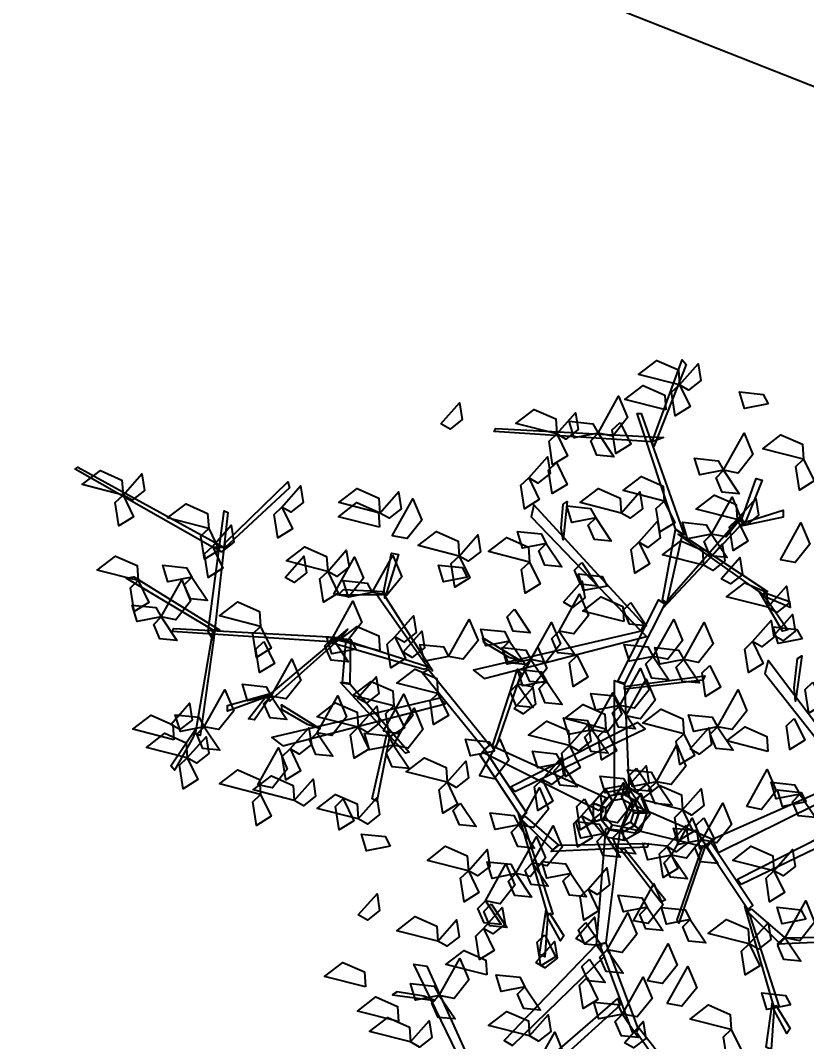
# Model space of a CAD drawing. Header units: inches. Extents: x -1366 to 1207, y -585 to 2554.
# Drawn here: x 407.03 to 408.916, y 2039.602 to 2042.052 of the extents above; entities that cross this region are included whole.
import ezdxf

# ---------------------------------------------------------------- set-up
doc = ezdxf.new("R2010")
doc.units = ezdxf.units.IN
doc.header["$MEASUREMENT"] = 0
doc.header["$PDSIZE"] = 0.05
doc.linetypes.add('HOTWR', pattern=[1.625, 1, -0.125, 0.125, -0.125, 0.125, -0.125])
doc.layers.get('0').update_dxf_attribs({"linetype": 'CONTINUOUS'})
doc.layers.get('DEFPOINTS').update_dxf_attribs({"linetype": 'CONTINUOUS'})
for name, color, linetype in [('A-PLNT', 84, 'CONTINUOUS'), ('DIM', 7, 'CONTINUOUS'), ('Layout', 6, 'HOTWR')]:
    doc.layers.add(name, color=color, linetype=linetype)
doc.styles.add('style10', font='THSarabun.ttf')
doc.dimstyles.new('C-CC100', dxfattribs={"dimtxt": 0.225, "dimasz": 0.15, "dimexe": 0.25, "dimexo": 0, "dimgap": 0.09, "dimtad": 1, "dimtih": 1, "dimtoh": 1, "dimzin": 0, "dimdsep": 46, "dimtxsty": 'style10', "dimblk1": 'B-2', "dimblk2": 'B-2', "dimsah": 1, "dimcen": 0.09, "dimdle": 0.18, "dimclrd": 1, "dimclre": 7, "dimclrt": 2, "dimadec": 0, "dimazin": 0, "dimtfac": 1, "dimtix": 1, "dimtmove": 2, "dimatfit": 3, "dimldrblk": 'B-2', "dimfxl": 1, "dimtolj": 1, "dimtzin": 0, "dimarcsym": 0})

# ---------------------------------------------------------------- blocks, each defined once
blk = doc.blocks.new('TREE_P36')
at = {"color": 72, "linetype": 'Continuous'}
for points in [[(0.1052, 0.545, -0.8291), (0.0527, 0.5583, -0.8397), (0.0762, 0.5763, -0.8443), (0.1039, 0.5641, -0.8367)], [(0.1052, 0.545, -0.8291), (0.1291, 0.572, -0.8551), (0.1326, 0.5506, -0.8533), (0.1169, 0.5383, -0.8374)], [(0.088, 0.5128, -0.6596), (0.0355, 0.5261, -0.6702), (0.0589, 0.5441, -0.6748), (0.0866, 0.5319, -0.6672)], [(0.1052, 0.545, -0.8816), (0.1188, 0.5171, -0.8923), (0.0999, 0.5054, -0.8542), (0.0953, 0.5355, -0.8601)], [(0.219, 0.5207, -0.6491), (0.1886, 0.5148, -0.6598), (0.1821, 0.5361, -0.6218), (0.2124, 0.5328, -0.6276)], [(0.0012, 0.483, -0.9026), (0.0275, 0.5303, -0.9132), (0.0389, 0.5031, -0.9178), (0.0201, 0.4794, -0.9102)], [(-0.2, 0.4949, -0.4873), (-0.1761, 0.522, -0.5133), (-0.1726, 0.5005, -0.5114), (-0.1883, 0.4883, -0.4956)], [(-0.0517, 0.4822, -0.8291), (-0.1041, 0.4956, -0.8397), (-0.0807, 0.5136, -0.8443), (-0.053, 0.5014, -0.8367)], [(-0.0517, 0.4822, -0.8291), (-0.0278, 0.5093, -0.8551), (-0.0243, 0.4878, -0.8533), (-0.04, 0.4755, -0.8374)], [(0.0012, 0.483, -1.0391), (-0.0293, 0.477, -1.0498), (-0.0357, 0.4983, -1.0117), (-0.0055, 0.495, -1.0176)], [(0.0294, 0.4968, -0.7646), (0.0429, 0.4689, -0.7753), (0.024, 0.4572, -0.7373), (0.0194, 0.4873, -0.7431)], [(-0.0517, 0.4822, -0.8291), (-0.0381, 0.4543, -0.8398), (-0.057, 0.4426, -0.8017), (-0.0616, 0.4727, -0.8076)], [(0.0012, 0.483, -0.9551), (0.0212, 0.453, -0.9811), (-0.0004, 0.4551, -0.9793), (-0.0083, 0.4734, -0.9634)], [(0.1616, 0.4357, -0.9551), (0.188, 0.483, -0.9657), (0.1994, 0.4557, -0.9703), (0.1805, 0.4321, -0.9627)], [(0.2642, 0.4499, -0.6596), (0.2118, 0.4632, -0.6702), (0.2352, 0.4812, -0.6748), (0.2629, 0.469, -0.6672)], [(-0.0876, 0.4259, -0.5888), (-0.0637, 0.453, -0.6148), (-0.0603, 0.4315, -0.6129), (-0.0759, 0.4193, -0.5971)], [(-0.0521, 0.4455, -0.6623), (-0.0385, 0.4176, -0.673), (-0.0575, 0.4059, -0.6349), (-0.0621, 0.436, -0.6407)], [(0.1616, 0.4357, -0.9551), (0.1312, 0.4297, -0.9658), (0.1247, 0.451, -0.9277), (0.155, 0.4477, -0.9336)], [(0.2642, 0.4499, -0.6071), (0.2778, 0.422, -0.6178), (0.2589, 0.4103, -0.5798), (0.2543, 0.4404, -0.5856)], [(-0.6066, 0.404, -0.7766), (-0.6591, 0.4174, -0.7872), (-0.6357, 0.4354, -0.7918), (-0.608, 0.4232, -0.7842)], [(0.1616, 0.4357, -0.9551), (0.1817, 0.4057, -0.9811), (0.1601, 0.4078, -0.9793), (0.1522, 0.4261, -0.9634)], [(-0.6066, 0.404, -0.8291), (-0.5828, 0.4311, -0.8551), (-0.5793, 0.4096, -0.8533), (-0.5949, 0.3973, -0.8374)], [(-0.0876, 0.4259, -0.7148), (-0.074, 0.3981, -0.7255), (-0.093, 0.3863, -0.6874), (-0.0975, 0.4164, -0.6932)], [(0.0857, 0.3963, -0.6401), (0.0332, 0.4097, -0.6507), (0.0566, 0.4277, -0.6553), (0.0843, 0.4155, -0.6477)], [(-0.4035, 0.3886, -0.8816), (-0.3796, 0.4157, -0.9076), (-0.3761, 0.3942, -0.9058), (-0.3918, 0.3819, -0.8899)], [(-0.278, 0.3809, -0.7766), (-0.3305, 0.3942, -0.7872), (-0.307, 0.4123, -0.7918), (-0.2793, 0.4001, -0.7842)], [(-0.278, 0.3809, -0.7766), (-0.2541, 0.408, -0.8026), (-0.2506, 0.3865, -0.8008), (-0.2663, 0.3742, -0.7849)], [(0.0306, 0.3809, -0.8291), (-0.0219, 0.3942, -0.8397), (0.0016, 0.4123, -0.8443), (0.0293, 0.4001, -0.8367)], [(0.0306, 0.3809, -0.6716), (0.0545, 0.408, -0.6976), (0.058, 0.3865, -0.6958), (0.0423, 0.3742, -0.6799)], [(-0.6066, 0.404, -0.8816), (-0.5931, 0.3761, -0.8923), (-0.612, 0.3644, -0.8542), (-0.6166, 0.3945, -0.8601)], [(-0.4971, 0.3613, -0.8291), (-0.5496, 0.3747, -0.8397), (-0.5261, 0.3927, -0.8443), (-0.4984, 0.3805, -0.8367)], [(-0.2784, 0.3629, -0.4873), (-0.3309, 0.3762, -0.4979), (-0.3074, 0.3943, -0.5025), (-0.2797, 0.3821, -0.4949)], [(-0.2622, 0.3519, -1.1039), (-0.2359, 0.3992, -1.1144), (-0.2245, 0.372, -1.119), (-0.2433, 0.3483, -1.1114)], [(0.0857, 0.3963, -0.7766), (0.0992, 0.3684, -0.7873), (0.0803, 0.3567, -0.7492), (0.0757, 0.3868, -0.7551)], [(0.1793, 0.3727, -0.7766), (0.1268, 0.386, -0.7872), (0.1502, 0.404, -0.7918), (0.1779, 0.3918, -0.7842)], [(0.1462, 0.3539, -0.9551), (0.1726, 0.4012, -0.9657), (0.184, 0.374, -0.9703), (0.1651, 0.3503, -0.9627)], [(0.1793, 0.3727, -0.8291), (0.2032, 0.3997, -0.8551), (0.2066, 0.3782, -0.8533), (0.191, 0.366, -0.8374)], [(-0.4035, 0.3886, -0.8291), (-0.3899, 0.3607, -0.8398), (-0.4088, 0.349, -0.8017), (-0.4134, 0.3791, -0.8076)], [(-0.0019, 0.3748, -0.5466), (-0.0324, 0.3689, -0.5573), (-0.0389, 0.3902, -0.5192), (-0.0086, 0.3869, -0.525)], [(-0.0019, 0.3748, -0.5466), (0.0181, 0.3448, -0.5726), (-0.0035, 0.347, -0.5707), (-0.0114, 0.3652, -0.5549)], [(0.0533, 0.3436, -0.4943), (0.0772, 0.3707, -0.5203), (0.0807, 0.3492, -0.5184), (0.065, 0.337, -0.5026)], [(0.1462, 0.3539, -1.0391), (0.1158, 0.3479, -1.0498), (0.1093, 0.3692, -1.0117), (0.1396, 0.3659, -1.0176)], [(0.1793, 0.3727, -0.6926), (0.1929, 0.3448, -0.7033), (0.1739, 0.333, -0.6652), (0.1693, 0.3631, -0.6711)], [(0.2344, 0.3212, -0.6806), (0.2608, 0.3685, -0.6912), (0.2722, 0.3412, -0.6958), (0.2533, 0.3176, -0.6882)], [(-0.4971, 0.3613, -0.8291), (-0.4835, 0.3334, -0.8398), (-0.5024, 0.3217, -0.8017), (-0.507, 0.3518, -0.8076)], [(-0.4924, 0.3381, -0.7078), (-0.4685, 0.3652, -0.7338), (-0.465, 0.3437, -0.7319), (-0.4807, 0.3314, -0.7161)], [(-0.1766, 0.3258, -0.6191), (-0.2291, 0.3392, -0.6297), (-0.2057, 0.3572, -0.6343), (-0.178, 0.345, -0.6267)], [(-0.1766, 0.3258, -0.6401), (-0.1528, 0.3529, -0.6661), (-0.1493, 0.3314, -0.6643), (-0.1649, 0.3192, -0.6484)], [(-0.0652, 0.3421, -0.9551), (-0.0956, 0.3361, -0.9658), (-0.1021, 0.3574, -0.9277), (-0.0718, 0.3541, -0.9336)], [(0.1462, 0.3539, -0.9551), (0.1663, 0.3239, -0.9811), (0.1446, 0.326, -0.9793), (0.1368, 0.3443, -0.9634)], [(-0.0866, 0.3181, -0.6401), (-0.1391, 0.3315, -0.6507), (-0.1157, 0.3495, -0.6553), (-0.088, 0.3373, -0.6477)], [(-0.0652, 0.3421, -0.9551), (-0.0451, 0.312, -0.9811), (-0.0668, 0.3142, -0.9793), (-0.0746, 0.3325, -0.9634)], [(0.0533, 0.3436, -0.4943), (0.0669, 0.3158, -0.505), (0.048, 0.304, -0.4669), (0.0434, 0.3341, -0.4727)], [(0.1361, 0.314, -0.8291), (0.0836, 0.3274, -0.8397), (0.107, 0.3454, -0.8443), (0.1347, 0.3332, -0.8367)], [(0.1361, 0.314, -0.7766), (0.16, 0.3411, -0.8026), (0.1634, 0.3196, -0.8008), (0.1478, 0.3073, -0.7849)], [(-0.4924, 0.3381, -0.8338), (-0.4788, 0.3102, -0.8445), (-0.4977, 0.2985, -0.8064), (-0.5023, 0.3286, -0.8123)], [(-0.3448, 0.3063, -0.7766), (-0.3973, 0.3196, -0.7872), (-0.3739, 0.3377, -0.7918), (-0.3462, 0.3255, -0.7842)], [(-0.3448, 0.3063, -0.8816), (-0.321, 0.3334, -0.9076), (-0.3175, 0.3119, -0.9058), (-0.3331, 0.2996, -0.8899)], [(-0.5871, 0.2945, -0.8291), (-0.6396, 0.3078, -0.8397), (-0.6162, 0.3258, -0.8443), (-0.5885, 0.3136, -0.8367)], [(-0.5188, 0.2989, -0.9551), (-0.5493, 0.2929, -0.9658), (-0.5558, 0.3142, -0.9277), (-0.5255, 0.3109, -0.9336)], [(-0.3994, 0.2986, -0.8816), (-0.3755, 0.3257, -0.9076), (-0.372, 0.3042, -0.9058), (-0.3877, 0.2919, -0.8899)], [(-0.3368, 0.2773, -1.1039), (-0.3105, 0.3246, -1.1144), (-0.299, 0.2974, -1.119), (-0.3179, 0.2737, -1.1114)], [(-0.2879, 0.2793, -1.0076), (-0.2616, 0.3266, -1.0182), (-0.2501, 0.2994, -1.0228), (-0.269, 0.2757, -1.0152)], [(-0.1662, 0.299, -1.2292), (-0.1966, 0.293, -1.2399), (-0.2031, 0.3143, -1.2018), (-0.1728, 0.3111, -1.2077)], [(-0.1766, 0.3258, -1.0496), (-0.1631, 0.298, -1.0603), (-0.182, 0.2862, -1.0222), (-0.1866, 0.3163, -1.0281)], [(-0.0866, 0.3181, -0.6401), (-0.0731, 0.2902, -0.6508), (-0.092, 0.2785, -0.6127), (-0.0966, 0.3086, -0.6186)], [(-0.0196, 0.3176, -0.8381), (0.0004, 0.2875, -0.8642), (-0.0212, 0.2897, -0.8623), (-0.0291, 0.308, -0.8465)], [(0.1588, 0.2968, -0.7148), (0.1827, 0.3239, -0.7408), (0.1861, 0.3024, -0.7389), (0.1705, 0.2902, -0.7231)], [(-0.3448, 0.3063, -1.0496), (-0.3313, 0.2784, -1.0603), (-0.3502, 0.2667, -1.0222), (-0.3548, 0.2968, -1.0281)], [(0.013, 0.2875, -0.7661), (-0.0174, 0.2816, -0.7768), (-0.0239, 0.3029, -0.7387), (0.0063, 0.2996, -0.7446)], [(-0.5871, 0.2945, -0.8291), (-0.5735, 0.2666, -0.8398), (-0.5925, 0.2549, -0.8017), (-0.597, 0.285, -0.8076)], [(-0.5579, 0.2479, -0.9551), (-0.5316, 0.2953, -0.9657), (-0.5202, 0.268, -0.9703), (-0.539, 0.2443, -0.9627)], [(-0.5188, 0.2989, -0.9551), (-0.4988, 0.2688, -0.9811), (-0.5204, 0.271, -0.9793), (-0.5283, 0.2892, -0.9634)], [(-0.2879, 0.2793, -1.0076), (-0.3183, 0.2733, -1.0183), (-0.3248, 0.2946, -0.9802), (-0.2945, 0.2913, -0.9861)], [(-0.0431, 0.2669, -1.2502), (-0.0192, 0.2939, -1.2762), (-0.0157, 0.2725, -1.2743), (-0.0314, 0.2602, -1.2585)], [(0.2182, 0.2604, -0.4873), (0.1657, 0.2737, -0.4979), (0.1891, 0.2918, -0.5025), (0.2168, 0.2796, -0.4949)], [(-0.0488, 0.2298, -0.5466), (-0.0224, 0.2771, -0.5571), (-0.011, 0.2498, -0.5617), (-0.0299, 0.2262, -0.5541)], [(0.2182, 0.2604, -0.4873), (0.2421, 0.2875, -0.5133), (0.2455, 0.266, -0.5114), (0.2299, 0.2537, -0.4956)], [(-0.5579, 0.2479, -0.9551), (-0.5884, 0.2419, -0.9658), (-0.5948, 0.2632, -0.9277), (-0.5646, 0.26, -0.9336)], [(-0.4307, 0.2358, -0.8291), (-0.4832, 0.2492, -0.8397), (-0.4598, 0.2672, -0.8443), (-0.4321, 0.255, -0.8367)], [(-0.3388, 0.2207, -0.9551), (-0.3125, 0.268, -0.9657), (-0.3011, 0.2407, -0.9703), (-0.3199, 0.2171, -0.9627)], [(0.0341, 0.2421, -0.6596), (-0.0184, 0.2555, -0.6702), (0.0051, 0.2735, -0.6748), (0.0328, 0.2613, -0.6672)], [(0.0431, 0.2666, -0.8381), (0.0632, 0.2366, -0.8642), (0.0415, 0.2388, -0.8623), (0.0337, 0.257, -0.8465)], [(-0.2588, 0.2225, -0.4873), (-0.2349, 0.2495, -0.5133), (-0.2315, 0.2281, -0.5114), (-0.2471, 0.2158, -0.4956)], [(-0.1058, 0.2578, -1.1039), (-0.0858, 0.2277, -1.1299), (-0.1074, 0.2299, -1.128), (-0.1153, 0.2482, -1.1122)], [(0.2261, 0.224, -0.8816), (0.25, 0.2511, -0.9076), (0.2534, 0.2296, -0.9058), (0.2378, 0.2173, -0.8899)], [(-0.5579, 0.2479, -0.9551), (-0.5379, 0.2179, -0.9811), (-0.5595, 0.2201, -0.9793), (-0.5674, 0.2383, -0.9634)], [(-0.4307, 0.2358, -0.7766), (-0.4172, 0.2079, -0.7873), (-0.4361, 0.1962, -0.7492), (-0.4407, 0.2263, -0.7551)], [(-0.278, 0.2045, -0.8291), (-0.3305, 0.2178, -0.8397), (-0.307, 0.2358, -0.8443), (-0.2793, 0.2236, -0.8367)], [(-0.1902, 0.1975, -0.9026), (-0.1638, 0.2448, -0.9132), (-0.1524, 0.2176, -0.9178), (-0.1713, 0.1939, -0.9102)], [(-0.0847, 0.1934, -0.9026), (-0.0584, 0.2407, -0.9132), (-0.047, 0.2135, -0.9178), (-0.0658, 0.1898, -0.9102)], [(0.0716, 0.1975, -0.9551), (0.098, 0.2448, -0.9657), (0.1094, 0.2176, -0.9703), (0.0905, 0.1939, -0.9627)], [(0.1107, 0.1934, -0.9026), (0.1371, 0.2407, -0.9132), (0.1485, 0.2135, -0.9178), (0.1296, 0.1898, -0.9102)], [(0.1988, 0.2163, -0.7766), (0.2227, 0.2434, -0.8026), (0.2262, 0.2219, -0.8008), (0.2105, 0.2096, -0.7849)], [(-0.2588, 0.2225, -0.4873), (-0.2452, 0.1946, -0.498), (-0.2642, 0.1829, -0.4599), (-0.2688, 0.213, -0.4658)], [(-0.2482, 0.2028, -0.7078), (-0.2243, 0.2299, -0.7338), (-0.2208, 0.2084, -0.7319), (-0.2365, 0.1962, -0.7161)], [(-0.112, 0.2171, -0.8186), (-0.1424, 0.2111, -0.8293), (-0.1489, 0.2324, -0.7912), (-0.1186, 0.2291, -0.7971)], [(-0.0488, 0.2298, -0.5466), (-0.0287, 0.1998, -0.5726), (-0.0503, 0.2019, -0.5707), (-0.0582, 0.2202, -0.5549)], [(0.2622, 0.2198, -0.8381), (0.2318, 0.2139, -0.8488), (0.2253, 0.2352, -0.8108), (0.2556, 0.2319, -0.8166)], [(-0.4266, 0.2163, -0.8291), (-0.413, 0.1884, -0.8398), (-0.432, 0.1767, -0.8017), (-0.4366, 0.2068, -0.8076)], [(-0.3388, 0.2207, -0.9551), (-0.3188, 0.1906, -0.9811), (-0.3404, 0.1928, -0.9793), (-0.3483, 0.2111, -0.9634)], [(-0.309, 0.2068, -1.1039), (-0.3395, 0.2009, -1.1146), (-0.3459, 0.2222, -1.0765), (-0.3157, 0.2189, -1.0823)], [(-0.1902, 0.1975, -1.0076), (-0.2206, 0.1915, -1.0183), (-0.2271, 0.2128, -0.9802), (-0.1968, 0.2096, -0.9861)], [(-0.112, 0.2171, -0.9026), (-0.0919, 0.187, -0.9286), (-0.1136, 0.1892, -0.9268), (-0.1214, 0.2075, -0.9109)], [(-0.102, 0.162, -0.6531), (-0.0757, 0.2094, -0.6636), (-0.0642, 0.1821, -0.6682), (-0.0831, 0.1584, -0.6606)], [(0.0716, 0.1975, -0.7976), (0.0412, 0.1915, -0.8083), (0.0347, 0.2128, -0.7702), (0.065, 0.2096, -0.7761)], [(0.1988, 0.2163, -0.7766), (0.2124, 0.1884, -0.7873), (0.1935, 0.1767, -0.7492), (0.1889, 0.2068, -0.7551)], [(-0.0847, 0.1934, -0.9026), (-0.1152, 0.1874, -0.9133), (-0.1216, 0.2087, -0.8752), (-0.0914, 0.2054, -0.8811)], [(-0.0254, 0.1987, -0.4873), (-0.0119, 0.1708, -0.498), (-0.0308, 0.1591, -0.4599), (-0.0354, 0.1892, -0.4658)], [(0.0716, 0.1975, -0.9551), (0.0917, 0.1675, -0.9811), (0.07, 0.1696, -0.9793), (0.0622, 0.1879, -0.9634)], [(0.1107, 0.1934, -0.9551), (0.0803, 0.1874, -0.9658), (0.0738, 0.2087, -0.9277), (0.1041, 0.2054, -0.9336)], [(-0.417, 0.1466, -0.9551), (-0.3907, 0.1939, -0.9657), (-0.3792, 0.1667, -0.9703), (-0.3981, 0.143, -0.9627)], [(-0.0847, 0.1934, -0.9551), (-0.0647, 0.1634, -0.9811), (-0.0863, 0.1655, -0.9793), (-0.0942, 0.1838, -0.9634)], [(0.1107, 0.1934, -0.9551), (0.1308, 0.1634, -0.9811), (0.1091, 0.1655, -0.9793), (0.1013, 0.1838, -0.9634)], [(0.1441, 0.1858, -0.4873), (0.1577, 0.1579, -0.498), (0.1387, 0.1462, -0.4599), (0.1342, 0.1763, -0.4658)], [(-0.3068, 0.1442, -0.4873), (-0.2829, 0.1713, -0.5133), (-0.2794, 0.1498, -0.5114), (-0.2951, 0.1375, -0.4956)], [(-0.2039, 0.1499, -0.8291), (-0.2564, 0.1633, -0.8397), (-0.233, 0.1813, -0.8443), (-0.2053, 0.1691, -0.8367)], [(-0.0648, 0.1658, -1.3237), (-0.0953, 0.1598, -1.3344), (-0.1018, 0.1811, -1.2963), (-0.0715, 0.1778, -1.3022)], [(0.0289, 0.1348, -0.7661), (0.0553, 0.1821, -0.7767), (0.0667, 0.1548, -0.7813), (0.0478, 0.1312, -0.7737)], [(-0.417, 0.1466, -1.0076), (-0.4474, 0.1406, -1.0183), (-0.4539, 0.1619, -0.9802), (-0.4237, 0.1586, -0.9861)], [(-0.2603, 0.134, -0.6846), (-0.3127, 0.1473, -0.6951), (-0.2893, 0.1654, -0.6997), (-0.2616, 0.1532, -0.6921)], [(-0.102, 0.162, -0.6216), (-0.0819, 0.132, -0.6476), (-0.1036, 0.1342, -0.6457), (-0.1114, 0.1524, -0.6299)], [(-0.1062, 0.1308, -0.4873), (-0.0823, 0.1578, -0.5133), (-0.0789, 0.1364, -0.5114), (-0.0945, 0.1241, -0.4956)], [(-0.0648, 0.1658, -1.3237), (-0.0448, 0.1358, -1.3497), (-0.0664, 0.1379, -1.3478), (-0.0743, 0.1562, -1.332)], [(0.0365, 0.1212, -0.7671), (0.0628, 0.1685, -0.7776), (0.0742, 0.1413, -0.7822), (0.0553, 0.1176, -0.7746)], [(0.2761, 0.1644, -0.6596), (0.2896, 0.1365, -0.6703), (0.2707, 0.1248, -0.6323), (0.2661, 0.1549, -0.6381)], [(-0.5029, 0.1075, -0.9026), (-0.4766, 0.1548, -0.9132), (-0.4651, 0.1276, -0.9178), (-0.484, 0.1039, -0.9102)], [(-0.417, 0.1466, -0.9551), (-0.3969, 0.1166, -0.9811), (-0.4186, 0.1187, -0.9793), (-0.4265, 0.137, -0.9634)], [(-0.3584, 0.0998, -0.7661), (-0.332, 0.1471, -0.7767), (-0.3206, 0.1199, -0.7813), (-0.3395, 0.0962, -0.7737)], [(-0.2735, 0.1018, -0.4768), (-0.2472, 0.1491, -0.4874), (-0.2357, 0.1218, -0.492), (-0.2546, 0.0982, -0.4844)], [(-0.2039, 0.1499, -0.8291), (-0.1903, 0.122, -0.8398), (-0.2093, 0.1103, -0.8017), (-0.2138, 0.1404, -0.8076)], [(0.0289, 0.1348, -1.1231), (-0.0015, 0.1288, -1.1338), (-0.008, 0.1501, -1.0957), (0.0223, 0.1468, -1.1016)], [(-0.0062, 0.1036, -1.3762), (0.0201, 0.1509, -1.3868), (0.0316, 0.1236, -1.3914), (0.0127, 0.1, -1.3838)], [(0.1539, 0.1075, -0.9026), (0.1803, 0.1548, -0.9132), (0.1917, 0.1276, -0.9178), (0.1728, 0.1039, -0.9102)], [(-0.5457, 0.1103, -0.6846), (-0.5218, 0.1374, -0.7106), (-0.5184, 0.1159, -0.7087), (-0.534, 0.1037, -0.6929)], [(-0.3058, 0.1067, -0.8291), (-0.3582, 0.1201, -0.8397), (-0.3348, 0.1381, -0.8443), (-0.3071, 0.1259, -0.8367)], [(-0.3058, 0.1067, -0.8291), (-0.2819, 0.1338, -0.8551), (-0.2784, 0.1123, -0.8533), (-0.294, 0.1, -0.8374)], [(-0.2603, 0.134, -0.6846), (-0.2467, 0.1061, -0.6953), (-0.2656, 0.0944, -0.6572), (-0.2702, 0.1245, -0.663)], [(-0.2606, 0.0838, -0.9026), (-0.2343, 0.1312, -0.9132), (-0.2229, 0.1039, -0.9178), (-0.2418, 0.0802, -0.9102)], [(0.011, 0.1045, -0.4873), (-0.0415, 0.1179, -0.4979), (-0.018, 0.1359, -0.5025), (0.0097, 0.1237, -0.4949)], [(0.0289, 0.1348, -1.1231), (0.049, 0.1047, -1.1491), (0.0274, 0.1069, -1.1473), (0.0195, 0.1252, -1.1314)], [(-0.5416, 0.0908, -0.6846), (-0.5941, 0.1041, -0.6951), (-0.5707, 0.1222, -0.6997), (-0.543, 0.11, -0.6921)], [(-0.5029, 0.1075, -0.9026), (-0.5333, 0.1015, -0.9133), (-0.5398, 0.1228, -0.8752), (-0.5095, 0.1195, -0.8811)], [(-0.0062, 0.1036, -1.3762), (-0.0366, 0.0976, -1.3869), (-0.0431, 0.1189, -1.3488), (-0.0129, 0.1156, -1.3547)], [(0.1111, 0.0985, -0.6321), (0.0586, 0.1119, -0.6426), (0.082, 0.1299, -0.6472), (0.1098, 0.1177, -0.6396)], [(0.1539, 0.1075, -1.1756), (0.1235, 0.1015, -1.1863), (0.117, 0.1228, -1.1482), (0.1473, 0.1195, -1.1541)], [(0.252, 0.1181, -0.6321), (0.2656, 0.0902, -0.6428), (0.2467, 0.0784, -0.6047), (0.2421, 0.1085, -0.6105)], [(-0.5029, 0.1075, -0.9551), (-0.4828, 0.0775, -0.9811), (-0.5045, 0.0796, -0.9793), (-0.5123, 0.0979, -0.9634)], [(-0.393, 0.079, -0.6846), (-0.3691, 0.106, -0.7106), (-0.3656, 0.0846, -0.7087), (-0.3813, 0.0723, -0.6929)], [(-0.3058, 0.1067, -0.8291), (-0.2922, 0.0788, -0.8398), (-0.3111, 0.0671, -0.8017), (-0.3157, 0.0972, -0.8076)], [(-0.0354, 0.0832, -1.1977), (-0.0879, 0.0966, -1.2083), (-0.0644, 0.1146, -1.2129), (-0.0367, 0.1024, -1.2053)], [(-0.0354, 0.0832, -1.1977), (-0.0115, 0.1103, -1.2237), (-0.008, 0.0888, -1.2218), (-0.0237, 0.0766, -1.206)], [(0.119, 0.079, -0.7121), (0.1429, 0.106, -0.7382), (0.1464, 0.0846, -0.7363), (0.1307, 0.0723, -0.7205)], [(0.1539, 0.1075, -1.0076), (0.174, 0.0775, -1.0336), (0.1523, 0.0796, -1.0318), (0.1445, 0.0979, -1.0159)], [(0.2184, 0.0759, -0.8291), (0.1659, 0.0892, -0.8397), (0.1893, 0.1072, -0.8443), (0.217, 0.095, -0.8367)], [(-0.5244, 0.0676, -0.8291), (-0.5768, 0.081, -0.8397), (-0.5534, 0.099, -0.8443), (-0.5257, 0.0868, -0.8367)], [(-0.5244, 0.0676, -0.8291), (-0.5005, 0.0947, -0.8551), (-0.497, 0.0732, -0.8533), (-0.5126, 0.061, -0.8374)], [(-0.3584, 0.0998, -0.9551), (-0.3383, 0.0698, -0.9811), (-0.36, 0.0719, -0.9793), (-0.3678, 0.0902, -0.9634)], [(-0.2606, 0.0838, -0.9026), (-0.2911, 0.0779, -0.9133), (-0.2976, 0.0992, -0.8752), (-0.2673, 0.0959, -0.8811)], [(-0.1507, 0.0444, -1.3762), (-0.1244, 0.0917, -1.3868), (-0.113, 0.0645, -1.3914), (-0.1319, 0.0408, -1.3838)], [(-0.0062, 0.1036, -1.3237), (0.0139, 0.0735, -1.3497), (-0.0078, 0.0757, -1.3478), (-0.0157, 0.094, -1.332)], [(0.011, 0.1045, -0.4873), (0.0246, 0.0766, -0.498), (0.0057, 0.0649, -0.4599), (0.0011, 0.095, -0.4658)], [(0.1111, 0.0985, -0.7371), (0.1247, 0.0706, -0.7478), (0.1057, 0.0589, -0.7097), (0.1012, 0.089, -0.7155)], [(-0.4343, 0.0329, -0.6216), (-0.4079, 0.0803, -0.6321), (-0.3965, 0.053, -0.6367), (-0.4154, 0.0293, -0.6291)], [(-0.393, 0.079, -0.7371), (-0.3794, 0.0511, -0.7478), (-0.3983, 0.0394, -0.7097), (-0.4029, 0.0695, -0.7155)], [(-0.2606, 0.0838, -0.7976), (-0.2406, 0.0538, -0.8236), (-0.2622, 0.056, -0.8218), (-0.2701, 0.0742, -0.8059)], [(-0.1315, 0.0761, -1.0076), (-0.162, 0.0701, -1.0183), (-0.1684, 0.0914, -0.9802), (-0.1382, 0.0882, -0.9861)], [(-0.0354, 0.0832, -1.1977), (-0.0218, 0.0553, -1.2084), (-0.0407, 0.0436, -1.1703), (-0.0453, 0.0737, -1.1762)], [(0.0758, 0.037, -0.9551), (0.1021, 0.0844, -0.9657), (0.1135, 0.0571, -0.9703), (0.0946, 0.0334, -0.9627)], [(-0.5244, 0.0676, -0.8291), (-0.5108, 0.0397, -0.8398), (-0.5297, 0.028, -0.8017), (-0.5343, 0.0581, -0.8076)], [(-0.1921, 0.0363, -0.7766), (-0.2446, 0.0496, -0.7872), (-0.2211, 0.0676, -0.7918), (-0.1934, 0.0554, -0.7842)], [(-0.0456, 0.0607, -0.9026), (-0.0761, 0.0547, -0.9133), (-0.0826, 0.076, -0.8752), (-0.0523, 0.0727, -0.8811)], [(-0.0704, 0.04, -1.1977), (-0.0465, 0.0671, -1.2237), (-0.043, 0.0456, -1.2218), (-0.0586, 0.0334, -1.206)], [(-0.1921, 0.0363, -0.8816), (-0.1682, 0.0633, -0.9076), (-0.1647, 0.0419, -0.9058), (-0.1804, 0.0296, -0.8899)], [(-0.0456, 0.0607, -0.9551), (-0.0256, 0.0307, -0.9811), (-0.0472, 0.0328, -0.9793), (-0.0551, 0.0511, -0.9634)], [(0.0388, 0.0305, -0.4873), (0.0627, 0.0575, -0.5133), (0.0662, 0.0361, -0.5114), (0.0505, 0.0238, -0.4956)], [(0.0758, 0.037, -1.1231), (0.0453, 0.0311, -1.1338), (0.0388, 0.0524, -1.0957), (0.0691, 0.0491, -1.1016)], [(0.0505, 0.0546, -1.1039), (0.0706, 0.0246, -1.1299), (0.0489, 0.0267, -1.128), (0.0411, 0.045, -1.1122)], [(0.1914, 0.0052, -0.7856), (0.2177, 0.0525, -0.7962), (0.2292, 0.0252, -0.8008), (0.2103, 0.0016, -0.7932)], [(-0.4307, 0.0208, -0.6716), (-0.4832, 0.0342, -0.6822), (-0.4598, 0.0522, -0.6868), (-0.4321, 0.04, -0.6792)], [(-0.3875, 0.0131, -0.6716), (-0.44, 0.0265, -0.6822), (-0.4166, 0.0445, -0.6868), (-0.3889, 0.0323, -0.6792)], [(-0.3875, 0.0131, -0.7766), (-0.3636, 0.0402, -0.8026), (-0.3602, 0.0187, -0.8008), (-0.3758, 0.0064, -0.7849)], [(-0.0704, 0.04, -1.1977), (-0.0568, 0.0121, -1.2084), (-0.0757, 0.0004, -1.1703), (-0.0803, 0.0305, -1.1762)], [(0.0406, 0.029, -1.3237), (0.0102, 0.023, -1.3344), (0.0037, 0.0443, -1.2963), (0.0339, 0.041, -1.3022)], [(-0.1921, 0.0363, -0.5876), (-0.1785, 0.0084, -0.5983), (-0.1974, -0.0034, -0.5602), (-0.202, 0.0267, -0.5661)], [(-0.1002, -0.018, -0.9026), (-0.0738, 0.0293, -0.9132), (-0.0624, 0.0021, -0.9178), (-0.0813, -0.0216, -0.9102)], [(0.0073, -0.0118, -1.1039), (0.0336, 0.0356, -1.1144), (0.0451, 0.0083, -1.119), (0.0262, -0.0154, -1.1114)], [(0.0406, 0.029, -1.3237), (0.0607, -0.001, -1.3497), (0.039, 0.0011, -1.3478), (0.0311, 0.0194, -1.332)], [(0.1092, 0.0009, -1.1977), (0.0567, 0.0143, -1.2083), (0.0801, 0.0323, -1.2129), (0.1078, 0.0201, -1.2053)], [(0.0758, 0.037, -0.9551), (0.0958, 0.007, -0.9811), (0.0742, 0.0092, -0.9793), (0.0663, 0.0274, -0.9634)], [(0.1092, 0.0009, -1.1977), (0.133, 0.028, -1.2237), (0.1365, 0.0065, -1.2218), (0.1209, -0.0057, -1.206)], [(0.2594, 0.0211, -0.9026), (0.2289, 0.0151, -0.9133), (0.2225, 0.0364, -0.8752), (0.2527, 0.0331, -0.8811)], [(0.2676, 0.0112, -0.5466), (0.2371, 0.0052, -0.5573), (0.2307, 0.0265, -0.5192), (0.2609, 0.0232, -0.525)], [(-0.4307, 0.0208, -0.7766), (-0.4172, -0.0071, -0.7873), (-0.4361, -0.0188, -0.7492), (-0.4407, 0.0113, -0.7551)], [(-0.3058, -0.0106, -0.9971), (-0.3582, 0.0028, -1.0077), (-0.3348, 0.0208, -1.0123), (-0.3071, 0.0086, -1.0047)], [(-0.3248, 0.015, -0.5398), (-0.3113, -0.0129, -0.5505), (-0.3302, -0.0246, -0.5124), (-0.3348, 0.0055, -0.5183)], [(-0.3058, -0.0106, -0.6401), (-0.2819, 0.0165, -0.6661), (-0.2784, -0.005, -0.6643), (-0.294, -0.0172, -0.6484)], [(-0.0162, 0.015, -0.4873), (-0.0027, -0.0129, -0.498), (-0.0216, -0.0246, -0.4599), (-0.0262, 0.0055, -0.4658)], [(-0.0199, -0.0068, -1.2502), (0.0039, 0.0203, -1.2762), (0.0074, -0.0012, -1.2743), (-0.0082, -0.0135, -1.2585)], [(0.0295, -0.0253, -1.3762), (0.0558, 0.0221, -1.3868), (0.0672, -0.0052, -1.3914), (0.0484, -0.0289, -1.3838)], [(0.2594, 0.0211, -0.7976), (0.2794, -0.0089, -0.8236), (0.2578, -0.0068, -0.8218), (0.2499, 0.0115, -0.8059)], [(-0.1747, 0.0098, -0.9551), (-0.1547, -0.0202, -0.9811), (-0.1763, -0.0181, -0.9793), (-0.1842, 0.0002, -0.9634)], [(0.1092, 0.0009, -1.1977), (0.1227, -0.027, -1.2084), (0.1038, -0.0387, -1.1703), (0.0992, -0.0086, -1.1762)], [(0.1344, -0.0375, -1.1231), (0.1607, 0.0098, -1.1337), (0.1721, -0.0175, -1.1383), (0.1533, -0.0411, -1.1307)], [(-0.1002, -0.018, -1.1756), (-0.1306, -0.024, -1.1863), (-0.1371, -0.0027, -1.1482), (-0.1068, -0.006, -1.1541)], [(-0.0199, -0.0068, -1.1977), (-0.0064, -0.0347, -1.2084), (-0.0253, -0.0464, -1.1703), (-0.0299, -0.0163, -1.1762)], [(0.0953, -0.0571, -0.9551), (0.1216, -0.0098, -0.9657), (0.1331, -0.037, -0.9703), (0.1142, -0.0607, -0.9627)], [(0.1366, -0.0091, -0.5886), (0.1501, -0.037, -0.5993), (0.1312, -0.0488, -0.5612), (0.1266, -0.0187, -0.567)], [(-0.1002, -0.018, -1.0076), (-0.0801, -0.048, -1.0336), (-0.1017, -0.0459, -1.0318), (-0.1096, -0.0276, -1.0159)], [(-0.0827, -0.0668, -1.1039), (-0.0564, -0.0195, -1.1144), (-0.0449, -0.0467, -1.119), (-0.0638, -0.0704, -1.1114)], [(0.0094, -0.0293, -0.9551), (-0.021, -0.0353, -0.9658), (-0.0275, -0.014, -0.9277), (0.0027, -0.0173, -0.9336)], [(0.0295, -0.0253, -1.4287), (0.0495, -0.0553, -1.4548), (0.0279, -0.0531, -1.4529), (0.02, -0.0349, -1.4371)], [(0.0896, -0.0459, -1.2502), (0.1135, -0.0188, -1.2762), (0.117, -0.0403, -1.2743), (0.1013, -0.0525, -1.2585)], [(0.1344, -0.0375, -0.9551), (0.104, -0.0435, -0.9658), (0.0975, -0.0222, -0.9277), (0.1277, -0.0255, -0.9336)], [(-0.2647, -0.0453, -0.9551), (-0.2952, -0.0512, -0.9658), (-0.3017, -0.0299, -0.9277), (-0.2714, -0.0332, -0.9336)], [(-0.1039, -0.0806, -1.3237), (-0.0776, -0.0333, -1.3343), (-0.0662, -0.0605, -1.3389), (-0.0851, -0.0842, -1.3313)], [(0.0094, -0.0293, -0.9551), (0.0295, -0.0593, -0.9811), (0.0078, -0.0572, -0.9793), (-0.0001, -0.0389, -0.9634)], [(0.1344, -0.0375, -0.9551), (0.1545, -0.0676, -0.9811), (0.1328, -0.0654, -0.9793), (0.1249, -0.0472, -0.9634)], [(-0.1648, -0.0769, -0.7766), (-0.2173, -0.0636, -0.7872), (-0.1939, -0.0455, -0.7918), (-0.1662, -0.0577, -0.7842)], [(-0.1648, -0.0769, -0.8816), (-0.1409, -0.0498, -0.9076), (-0.1375, -0.0713, -0.9058), (-0.1531, -0.0836, -0.8899)], [(0.0953, -0.0571, -0.9551), (0.0649, -0.0631, -0.9658), (0.0584, -0.0418, -0.9277), (0.0886, -0.0451, -0.9336)], [(0.0896, -0.0459, -1.2502), (0.1032, -0.0738, -1.2609), (0.0843, -0.0855, -1.2228), (0.0797, -0.0554, -1.2287)], [(0.1376, -0.0462, -1.1337), (0.1047, -0.1438, -1.1093), (0.1023, -0.1399, -1.1193), (0.1353, -0.0452, -1.1404)], [(0.2261, -0.0769, -0.8291), (0.1736, -0.0636, -0.8397), (0.197, -0.0455, -0.8443), (0.2247, -0.0577, -0.8367)], [(0.2261, -0.0769, -0.8291), (0.25, -0.0498, -0.8551), (0.2534, -0.0713, -0.8533), (0.2378, -0.0836, -0.8374)], [(-0.1039, -0.0806, -0.6412), (-0.1344, -0.0866, -0.6519), (-0.1408, -0.0653, -0.6138), (-0.1106, -0.0685, -0.6197)], [(-0.0338, -0.0802, -0.9551), (-0.0642, -0.0862, -0.9658), (-0.0707, -0.0649, -0.9277), (-0.0405, -0.0682, -0.9336)], [(0.0953, -0.0571, -0.9551), (0.1154, -0.0871, -0.9811), (0.0937, -0.085, -0.9793), (0.0858, -0.0667, -0.9634)], [(-0.1648, -0.0769, -0.8816), (-0.1512, -0.1048, -0.8923), (-0.1702, -0.1165, -0.8542), (-0.1748, -0.0864, -0.8601)], [(-0.143, -0.1156, -0.5887), (-0.1167, -0.0682, -0.5993), (-0.1053, -0.0955, -0.6039), (-0.1241, -0.1192, -0.5963)], [(-0.0827, -0.0668, -1.1039), (-0.0626, -0.0968, -1.1299), (-0.0843, -0.0947, -1.128), (-0.0922, -0.0764, -1.1122)], [(-0.0117, -0.1004, -1.2502), (0.0122, -0.0733, -1.2762), (0.0156, -0.0948, -1.2743), (0, -0.1071, -1.2585)], [(0.2261, -0.0769, -0.8291), (0.2397, -0.1048, -0.8398), (0.2207, -0.1165, -0.8017), (0.2162, -0.0864, -0.8076)], [(-0.1039, -0.0806, -1.3237), (-0.0839, -0.1106, -1.3497), (-0.1055, -0.1084, -1.3478), (-0.1134, -0.0902, -1.332)], [(-0.0338, -0.0802, -0.9551), (-0.0137, -0.1103, -0.9811), (-0.0354, -0.1081, -0.9793), (-0.0433, -0.0898, -0.9634)], [(-0.0117, -0.1004, -1.2502), (0.0019, -0.1283, -1.2609), (-0.0171, -0.14, -1.2228), (-0.0217, -0.1099, -1.2287)], [(0.0464, -0.1409, -1.1039), (0.0727, -0.0935, -1.1144), (0.0842, -0.1208, -1.119), (0.0653, -0.1445, -1.1114)], [(-0.3056, -0.1335, -0.7078), (-0.2817, -0.1064, -0.7338), (-0.2783, -0.1279, -0.7319), (-0.2939, -0.1402, -0.7161)], [(-0.143, -0.1156, -0.5887), (-0.123, -0.1456, -0.6147), (-0.1446, -0.1434, -0.6128), (-0.1525, -0.1252, -0.597)], [(0.0639, -0.1234, -0.9551), (0.0335, -0.1294, -0.9658), (0.027, -0.1081, -0.9277), (0.0573, -0.1114, -0.9336)], [(0.2405, -0.1628, -0.5877), (0.2668, -0.1154, -0.5983), (0.2783, -0.1427, -0.6029), (0.2594, -0.1664, -0.5953)], [(-0.1453, -0.151, -0.8816), (-0.1214, -0.1239, -0.9076), (-0.1179, -0.1454, -0.9058), (-0.1336, -0.1577, -0.8899)], [(-0.1356, -0.1193, -0.9551), (-0.1156, -0.1494, -0.9811), (-0.1372, -0.1472, -0.9793), (-0.1451, -0.1289, -0.9634)], [(0.013, -0.178, -1.0076), (0.0393, -0.1306, -1.0182), (0.0508, -0.1579, -1.0228), (0.0319, -0.1816, -1.0152)], [(0.0639, -0.1234, -0.9551), (0.084, -0.1535, -0.9811), (0.0623, -0.1513, -0.9793), (0.0545, -0.133, -0.9634)], [(0.1191, -0.1391, -0.5352), (0.0887, -0.1451, -0.5459), (0.0822, -0.1238, -0.5078), (0.1125, -0.1271, -0.5137)], [(0.2671, -0.1389, -0.7661), (0.2367, -0.1449, -0.7768), (0.2302, -0.1236, -0.7387), (0.2604, -0.1268, -0.7446)], [(-0.2039, -0.1669, -0.5876), (-0.2564, -0.1536, -0.5982), (-0.233, -0.1356, -0.6028), (-0.2053, -0.1477, -0.5952)], [(-0.2039, -0.1669, -0.8816), (-0.18, -0.1398, -0.9076), (-0.1766, -0.1613, -0.9058), (-0.1922, -0.1736, -0.8899)], [(-0.0273, -0.1635, -0.5142), (-0.0034, -0.1365, -0.5402), (0, -0.1579, -0.5383), (-0.0156, -0.1702, -0.5225)], [(-0.0143, -0.143, -0.9551), (0.0058, -0.173, -0.9811), (-0.0159, -0.1709, -0.9793), (-0.0237, -0.1526, -0.9634)], [(0.1191, -0.1391, -0.5877), (0.1392, -0.1691, -0.6137), (0.1175, -0.167, -0.6118), (0.1097, -0.1487, -0.596)], [(0.1947, -0.1705, -0.8291), (0.1422, -0.1572, -0.8397), (0.1657, -0.1392, -0.8443), (0.1934, -0.1513, -0.8367)], [(0.1947, -0.1705, -0.8291), (0.2186, -0.1434, -0.8551), (0.2221, -0.1649, -0.8533), (0.2064, -0.1772, -0.8374)], [(-0.1453, -0.151, -0.7766), (-0.1317, -0.1789, -0.7873), (-0.1506, -0.1906, -0.7492), (-0.1552, -0.1605, -0.7551)], [(-0.0786, -0.1945, -1.1977), (-0.0547, -0.1674, -1.2237), (-0.0512, -0.1889, -1.2218), (-0.0669, -0.2012, -1.206)], [(-0.0668, -0.159, -1.1977), (-0.0532, -0.1869, -1.2084), (-0.0721, -0.1986, -1.1703), (-0.0767, -0.1685, -1.1762)], [(0.2405, -0.1628, -0.5877), (0.2606, -0.1928, -0.6137), (0.2389, -0.1906, -0.6118), (0.231, -0.1724, -0.596)], [(-0.141, -0.2103, -0.6297), (-0.1935, -0.197, -0.6403), (-0.1701, -0.179, -0.6449), (-0.1424, -0.1912, -0.6373)], [(0.013, -0.178, -1.0076), (0.0331, -0.208, -1.0336), (0.0114, -0.2058, -1.0318), (0.0035, -0.1876, -1.0159)], [(0.0646, -0.2178, -0.5352), (0.0909, -0.1705, -0.5458), (0.1024, -0.1977, -0.5504), (0.0835, -0.2214, -0.5428)], [(0.1947, -0.1705, -0.8291), (0.2083, -0.1984, -0.8398), (0.1894, -0.2101, -0.8017), (0.1848, -0.18, -0.8076)], [(-0.2964, -0.2256, -0.6846), (-0.3489, -0.2123, -0.6951), (-0.3255, -0.1942, -0.6997), (-0.2978, -0.2064, -0.6921)], [(-0.202, -0.2366, -0.9026), (-0.1757, -0.1893, -0.9132), (-0.1642, -0.2165, -0.9178), (-0.1831, -0.2402, -0.9102)], [(-0.01, -0.19, -0.5877), (0.0101, -0.22, -0.6137), (-0.0116, -0.2179, -0.6118), (-0.0194, -0.1996, -0.596)], [(0.0896, -0.2468, -1.1039), (0.1159, -0.1995, -1.1144), (0.1274, -0.2268, -1.119), (0.1085, -0.2504, -1.1114)], [(-0.202, -0.2366, -0.9026), (-0.2324, -0.2426, -0.9133), (-0.2389, -0.2213, -0.8752), (-0.2087, -0.2246, -0.8811)], [(-0.0924, -0.2253, -1.0076), (-0.1229, -0.2313, -1.0183), (-0.1294, -0.21, -0.9802), (-0.0991, -0.2132, -0.9861)], [(-0.0126, -0.2137, -0.8291), (0.001, -0.2416, -0.8398), (-0.0179, -0.2533, -0.8017), (-0.0225, -0.2232, -0.8076)], [(0.0325, -0.2603, -0.9026), (0.0589, -0.2129, -0.9132), (0.0703, -0.2402, -0.9178), (0.0514, -0.2639, -0.9102)], [(-0.0924, -0.2253, -0.9551), (-0.0724, -0.2553, -0.9811), (-0.094, -0.2532, -0.9793), (-0.1019, -0.2349, -0.9634)], [(0.2475, -0.2484, -0.7661), (0.2171, -0.2544, -0.7768), (0.2106, -0.2331, -0.7387), (0.2409, -0.2364, -0.7446)], [(-0.2542, -0.2698, -0.6191), (-0.3067, -0.2564, -0.6297), (-0.2833, -0.2384, -0.6343), (-0.2556, -0.2506, -0.6267)], [(-0.202, -0.2366, -0.7976), (-0.1819, -0.2666, -0.8236), (-0.2036, -0.2645, -0.8218), (-0.2115, -0.2462, -0.8059)], [(0.0325, -0.2603, -1.0076), (0.0021, -0.2662, -1.0183), (-0.0044, -0.2449, -0.9802), (0.0259, -0.2482, -0.9861)], [(-0.0866, -0.2883, -0.8291), (-0.1391, -0.275, -0.8397), (-0.1157, -0.2569, -0.8443), (-0.088, -0.2691, -0.8367)], [(-0.0866, -0.2883, -0.6401), (-0.0627, -0.2612, -0.6661), (-0.0593, -0.2827, -0.6643), (-0.0749, -0.295, -0.6484)], [(0.0325, -0.2603, -0.7451), (0.0526, -0.2903, -0.7711), (0.031, -0.2881, -0.7693), (0.0231, -0.2699, -0.7534)], [(0.1716, -0.2801, -0.6716), (0.1191, -0.2667, -0.6822), (0.1425, -0.2487, -0.6868), (0.1702, -0.2609, -0.6792)], [(-0.2389, -0.296, -0.8816), (-0.2914, -0.2827, -0.8922), (-0.2679, -0.2647, -0.8968), (-0.2402, -0.2769, -0.8892)], [(-0.2389, -0.296, -0.8291), (-0.215, -0.2689, -0.8551), (-0.2115, -0.2904, -0.8533), (-0.2272, -0.3027, -0.8374)], [(0.0349, -0.297, -0.8291), (0.0588, -0.27, -0.8551), (0.0622, -0.2914, -0.8533), (0.0466, -0.3037, -0.8374)], [(-0.0806, -0.3307, -0.9551), (-0.0543, -0.2834, -0.9657), (-0.0429, -0.3107, -0.9703), (-0.0617, -0.3343, -0.9627)], [(0.1716, -0.2801, -0.6401), (0.1851, -0.308, -0.6508), (0.1662, -0.3197, -0.6127), (0.1616, -0.2896, -0.6186)]]:
    blk.add_3dface(points, dxfattribs=at)
at = {"color": 34, "linetype": 'Continuous'}
for points in [[(0.0702, 0.4719, -0.644), (0.1086, 0.5771, -0.4863), (0.1137, 0.571, -0.4953), (0.0727, 0.4659, -0.6531)], [(0.1001, 0.3607, -0.8108), (0.0514, 0.5082, -0.5896), (0.0565, 0.5082, -0.5896), (0.1112, 0.3529, -0.8226)], [(0.0702, 0.4719, -0.644), (-0.1318, 0.4852, -0.539), (-0.1295, 0.4892, -0.5356), (0.0847, 0.4778, -0.6439)], [(-0.4921, 0.3373, -0.8081), (-0.6681, 0.4372, -0.7031), (-0.6643, 0.4398, -0.6997), (-0.4765, 0.3362, -0.808)], [(-0.4761, 0.3428, -0.7989), (-0.3957, 0.4207, -0.6412), (-0.3937, 0.413, -0.6503), (-0.4765, 0.3362, -0.808)], [(0.1838, 0.3698, -0.8995), (0.2035, 0.4253, -0.7552), (0.2112, 0.4228, -0.7618), (0.1898, 0.3698, -0.8995)], [(-0.0461, 0.361, -0.9022), (-0.0435, 0.3923, -0.8462), (-0.0384, 0.3956, -0.8403), (-0.0435, 0.3467, -0.9277)], [(-0.4977, 0.2297, -0.9657), (-0.4773, 0.3836, -0.7446), (-0.4727, 0.3814, -0.7446), (-0.4911, 0.2178, -0.9775)], [(0.0599, 0.2383, -1.0362), (-0.0811, 0.3916, -0.8752), (-0.0845, 0.3762, -0.8914), (0.0565, 0.2299, -1.0451)], [(0.192, 0.3702, -0.9009), (0.2378, 0.3847, -0.9162), (0.2378, 0.3756, -0.9258), (0.1816, 0.3639, -0.9006)], [(0.0924, 0.2719, -1.0009), (0.1838, 0.3762, -0.8914), (0.1872, 0.3692, -0.8987), (0.0838, 0.2586, -1.0149)], [(0.0838, 0.2696, -1.0028), (0.1001, 0.3598, -0.8096), (0.1086, 0.3534, -0.8233), (0.089, 0.2662, -1.0102)], [(0.1157, 0.3483, -0.8108), (0.2181, 0.2807, -0.6645), (0.2137, 0.276, -0.6743), (0.1035, 0.3539, -0.8294)], [(-0.2724, 0.2829, -1.0499), (-0.2631, 0.3295, -1.0313), (-0.2541, 0.3279, -1.0408), (-0.2715, 0.2718, -1.0573)], [(-0.4913, 0.2312, -0.9962), (-0.6026, 0.2974, -0.8722), (-0.5929, 0.2993, -0.8744), (-0.4828, 0.2311, -1.0001)], [(-0.2759, 0.2759, -1.0542), (-0.3309, 0.2762, -0.9065), (-0.3246, 0.2829, -0.9076), (-0.2732, 0.2806, -1.0502)], [(-0.2201, 0.188, -1.2163), (-0.2824, 0.2766, -1.0463), (-0.2739, 0.2781, -1.0513), (-0.2107, 0.1791, -1.2358)], [(0.2162, 0.2716, -0.676), (0.2439, 0.2316, -0.6852), (0.237, 0.2298, -0.6979), (0.2076, 0.2802, -0.6782)], [(0.2135, 0.2794, -0.6748), (0.2463, 0.2677, -0.5138), (0.2469, 0.26, -0.5213), (0.215, 0.2736, -0.6748)], [(0.0266, 0.1655, -1.1127), (0.0787, 0.2698, -1.0031), (0.0864, 0.2649, -1.0083), (0.0351, 0.1627, -1.1156)], [(-0.3421, 0.2159, -1.0799), (-0.544, 0.2292, -0.9749), (-0.5417, 0.2332, -0.9715), (-0.3275, 0.2218, -1.0798)], [(-0.4911, 0.2178, -0.9775), (-0.5079, 0.0962, -0.8312), (-0.514, 0.0982, -0.841), (-0.4913, 0.2312, -0.9962)], [(-0.3275, 0.2218, -1.0798), (-0.419, 0.14, -0.9335), (-0.4224, 0.1455, -0.9433), (-0.319, 0.2323, -1.0984)], [(0.0565, 0.2299, -1.0451), (-0.1583, 0.1797, -0.9264), (-0.1446, 0.169, -0.9383), (0.0633, 0.2227, -1.0516)], [(-0.2215, 0.1807, -1.2236), (-0.3417, 0.2152, -1.0786), (-0.3289, 0.2203, -1.0823), (-0.2144, 0.1838, -1.2253)], [(-0.3157, 0.2189, -1.0823), (-0.3164, 0.1627, -0.8607), (-0.3257, 0.164, -0.8764), (-0.3212, 0.2194, -1.0908)], [(-0.1128, 0.1961, -0.945), (-0.1451, 0.2151, -0.898), (-0.1463, 0.2214, -0.893), (-0.0965, 0.1908, -0.9664)], [(0.2522, 0.1574, -0.5705), (0.2565, 0.1946, -0.5235), (0.2618, 0.1983, -0.5186), (0.2539, 0.1403, -0.5919)], [(0.3516, 0.0163, -0.6706), (0.2188, 0.1924, -0.552), (0.2145, 0.1755, -0.5639), (0.3477, 0.0071, -0.6771)], [(-0.1442, 0.0781, -1.3059), (-0.2241, 0.1764, -1.2252), (-0.2158, 0.1808, -1.229), (-0.1376, 0.0844, -1.3081)], [(-0.1338, 0.0825, -1.3125), (-0.1018, 0.1811, -1.2963), (-0.0973, 0.176, -1.3029), (-0.1301, 0.0806, -1.3169)], [(0.0351, 0.1591, -1.1211), (0.1377, 0.1724, -1.1011), (0.1351, 0.167, -1.1093), (0.0351, 0.1555, -1.1265)], [(-0.3161, 0.1617, -0.8614), (-0.2405, 0.075, -0.5906), (-0.2454, 0.0735, -0.5906), (-0.3283, 0.1639, -0.8759)], [(0.0223, 0.0219, -1.3268), (0.0223, 0.1664, -1.1102), (0.0351, 0.1621, -1.1165), (0.0411, 0.0219, -1.3268)], [(-0.4272, 0.1441, -0.945), (-0.473, 0.1275, -0.9542), (-0.473, 0.1347, -0.9669), (-0.4168, 0.1503, -0.9472)], [(-0.419, 0.1448, -0.9438), (-0.4386, 0.1161, -0.7828), (-0.4463, 0.1174, -0.7903), (-0.425, 0.1448, -0.9438)], [(-0.2013, 0.144, -1.2496), (-0.4161, 0.0937, -1.1309), (-0.4024, 0.083, -1.1428), (-0.1945, 0.1368, -1.2561)], [(-0.3706, 0.1101, -1.1495), (-0.4029, 0.1291, -1.1025), (-0.4041, 0.1355, -1.0976), (-0.3543, 0.1048, -1.1709)], [(-0.5168, 0.094, -0.8427), (-0.541, 0.0518, -0.8519), (-0.5456, 0.0572, -0.8647), (-0.5129, 0.1055, -0.8449)], [(-0.1054, 0.0245, -1.2038), (0.0616, 0.1048, -0.9887), (0.052, 0.1129, -1.0103), (-0.1101, 0.0303, -1.2156)], [(-0.2656, 0.0944, -0.6572), (-0.282, 0.0123, -0.464), (-0.2881, 0.015, -0.4751), (-0.2693, 0.0978, -0.6683)], [(0.0026, 0, -1.4794), (-0.1471, 0.0748, -1.3037), (-0.137, 0.0841, -1.3088), (0.011, 0.0168, -1.4794)], [(-0.1442, 0.0781, -1.3059), (-0.0904, -0.0026, -1.1596), (-0.0971, -0.0081, -1.1665), (-0.1497, 0.0712, -1.3098)], [(0.016, 0.0188, -1.6953), (0.0107, 0.028, -1.8453), (-0.0049, 0.0094, -1.8453), (0.0051, 0.0057, -1.6953)], [(0.0328, 0.0218, -1.6953), (0.0347, 0.0322, -1.8453), (0.0107, 0.028, -1.8453), (0.016, 0.0188, -1.6953)], [(0.0476, 0.0132, -1.6953), (0.0557, 0.02, -1.8453), (0.0347, 0.0322, -1.8453), (0.0328, 0.0218, -1.6953)], [(0.0194, 0.013, -1.2453), (0.016, 0.0188, -1.6953), (0.0051, 0.0057, -1.6953), (0.0113, 0.0035, -1.2453)], [(0.0317, 0.0152, -1.2453), (0.0328, 0.0218, -1.6953), (0.016, 0.0188, -1.6953), (0.0194, 0.013, -1.2453)], [(0.0425, 0.009, -1.2453), (0.0476, 0.0132, -1.6953), (0.0328, 0.0218, -1.6953), (0.0317, 0.0152, -1.2453)], [(0.0467, -0.0028, -1.2453), (0.0534, -0.0028, -1.6953), (0.0476, 0.0132, -1.6953), (0.0425, 0.009, -1.2453)], [(0.0534, -0.0028, -1.6953), (0.064, -0.0028, -1.8453), (0.0557, 0.02, -1.8453), (0.0476, 0.0132, -1.6953)], [(0.1475, -0.0366, -0.9524), (0.2796, 0.0218, -0.7358), (0.2809, 0.0084, -0.7421), (0.1551, -0.0538, -0.9524)], [(0.0051, 0.0057, -1.6953), (-0.0049, 0.0094, -1.8453), (-0.0049, -0.0149, -1.8453), (0.0051, -0.0113, -1.6953)], [(0.0113, 0.0035, -1.2453), (0.0051, 0.0057, -1.6953), (0.0051, -0.0113, -1.6953), (0.0113, -0.009, -1.2453)], [(0.0425, 0.009, -1.2453), (0.1475, -0.0366, -0.9524), (0.1396, -0.0471, -0.9602), (0.0317, -0.0208, -1.2453)], [(-0.0944, -0.0158, -1.1567), (-0.0566, -0.1325, -1.0103), (-0.063, -0.1334, -1.0202), (-0.1005, -0.0038, -1.1753)], [(-0.0927, -0.0072, -1.1594), (-0.0501, -0.0438, -0.9377), (-0.057, -0.0501, -0.9534), (-0.0967, -0.0111, -1.1678)], [(0.0051, -0.0113, -1.6953), (-0.0049, -0.0149, -1.8453), (0.0107, -0.0335, -1.8453), (0.016, -0.0244, -1.6953)], [(0.0113, -0.009, -1.2453), (0.0051, -0.0113, -1.6953), (0.016, -0.0244, -1.6953), (0.0194, -0.0186, -1.2453)], [(0.0425, -0.0145, -1.2453), (0.0476, -0.0188, -1.6953), (0.0534, -0.0028, -1.6953), (0.0467, -0.0028, -1.2453)], [(0.0476, -0.0188, -1.6953), (0.0557, -0.0256, -1.8453), (0.064, -0.0028, -1.8453), (0.0534, -0.0028, -1.6953)], [(0.1842, -0.0939, -0.853), (0.3513, -0.0136, -0.6379), (0.3416, -0.0056, -0.6595), (0.1796, -0.0881, -0.8648)], [(0.0108, -0.0231, -1.3753), (-0.0014, -0.1718, -1.166), (0.0117, -0.1689, -1.1728), (0.0295, -0.0253, -1.3762)], [(0.016, -0.0244, -1.6953), (0.0107, -0.0335, -1.8453), (0.0347, -0.0378, -1.8453), (0.0328, -0.0273, -1.6953)], [(0.0194, -0.0186, -1.2453), (0.016, -0.0244, -1.6953), (0.0328, -0.0273, -1.6953), (0.0317, -0.0208, -1.2453)], [(0.0317, -0.0208, -1.2453), (0.0328, -0.0273, -1.6953), (0.0476, -0.0188, -1.6953), (0.0425, -0.0145, -1.2453)], [(0.0328, -0.0273, -1.6953), (0.0347, -0.0378, -1.8453), (0.0557, -0.0256, -1.8453), (0.0476, -0.0188, -1.6953)], [(-0.0491, -0.0443, -0.9385), (0.0659, -0.0419, -0.6676), (0.0638, -0.0466, -0.6676), (-0.0587, -0.0522, -0.9529)], [(0.0349, -0.0487, -0.7342), (0.0873, -0.114, -0.5411), (0.0813, -0.1169, -0.5522), (0.0299, -0.0493, -0.7453)], [(0.1454, -0.0403, -0.9551), (0.1992, -0.1211, -0.8088), (0.1926, -0.1266, -0.8157), (0.14, -0.0473, -0.959)], [(-0.0637, -0.1384, -1.0218), (-0.067, -0.187, -1.031), (-0.0736, -0.1841, -1.0438), (-0.0652, -0.1263, -1.0241)], [(-0.061, -0.1306, -1.0207), (-0.0427, -0.1602, -0.8597), (-0.047, -0.1667, -0.8671), (-0.0634, -0.1361, -1.0207)], [(0.1952, -0.1343, -0.8059), (0.2331, -0.251, -0.6595), (0.2266, -0.2519, -0.6694), (0.1891, -0.1223, -0.8245)], [(0.1969, -0.1257, -0.8086), (0.2395, -0.1623, -0.5869), (0.2326, -0.1686, -0.6026), (0.193, -0.1296, -0.817)], [(0.0029, -0.1714, -1.1687), (0.0449, -0.2836, -1.0671), (0.053, -0.2795, -1.0724), (0.0116, -0.1695, -1.1719)], [(0.2405, -0.1628, -0.5877), (0.3556, -0.1604, -0.3168), (0.3535, -0.1651, -0.3168), (0.2309, -0.1707, -0.6021)], [(-0.0014, -0.1718, -1.166), (-0.1191, -0.2941, -0.9955), (-0.1082, -0.3005, -1.0051), (0.0095, -0.1864, -1.1727)], [(-0.1511, -0.3686, -0.9616), (-0.2346, -0.1965, -0.7586), (-0.2179, -0.199, -0.7722), (-0.1413, -0.3687, -0.9684)], [(-0.2216, -0.2375, -0.7968), (-0.2558, -0.232, -0.7452), (-0.2617, -0.2356, -0.7416), (-0.2078, -0.2431, -0.8218)], [(0.0292, -0.2493, -1.0976), (-0.1252, -0.3894, -0.937), (-0.1272, -0.3733, -0.9522), (0.0266, -0.2404, -1.1059)], [(0.2259, -0.2569, -0.6711), (0.2226, -0.3055, -0.6802), (0.2161, -0.3026, -0.693), (0.2245, -0.2448, -0.6733)], [(0.2286, -0.2491, -0.6699), (0.247, -0.2787, -0.5089), (0.2426, -0.2852, -0.5163), (0.2262, -0.2545, -0.6699)], [(0.0502, -0.2834, -1.0668), (0.0992, -0.3529, -0.8669), (0.1027, -0.3416, -0.8781), (0.0524, -0.277, -1.0727)]]:
    blk.add_3dface(points, dxfattribs=at)
blk = doc.blocks.new('B-2')
at = {"layer": 'DIM', "color": 2}
blk.add_line((0, 1), (0, -1), dxfattribs=at)
at = {"layer": 'DIM'}
blk.add_line((-1, 0), (1, 0), dxfattribs=at)
at = {"layer": 'DIM', "color": 2}
blk.add_circle((0, 0), 0.325, dxfattribs=at)
blk = doc.blocks.new('*D795')
at = {"layer": 'DEFPOINTS', "color": 0, "transparency": 16777216}
for p in [(407.0804, 2045.7087), (412.8629, 2044.0258), (409.6034, 2041.631)]:
    blk.add_point(p, dxfattribs=at)
at = {"layer": 'DIM', "color": 7, "lineweight": -2, "transparency": 16777216}
for p, q in [((407.0804, 2045.7087), (410.2342, 2048.0259)), ((409.6034, 2041.631), (413.0643, 2044.1738))]:
    blk.add_line(p, q, dxfattribs=at)
at = {"layer": 'DIM', "color": 1, "lineweight": -2, "transparency": 16777216}
for p, q in [((410.4768, 2047.2735), (411.1931, 2046.2985)), ((412.4188, 2044.6302), (411.7025, 2045.6051))]:
    blk.add_line(p, q, dxfattribs=at)
at = {"layer": 'DIM', "color": 1, "lineweight": -2, "transparency": 16777216, "xscale": 0.75, "yscale": 0.75, "zscale": 0.75}
for p, rotation in [((410.0327, 2047.8779), 126.3049216463766), ((412.8629, 2044.0258), 306.3049216463766)]:
    blk.add_blockref('B-2', p, dxfattribs=dict(at, rotation=rotation))
at = {"layer": 'DIM', "color": 2, "transparency": 16777216, "insert": (411.4478, 2045.9518), "char_height": 0.5, "attachment_point": 5, "style": 'style10'}
blk.add_mtext('\\A1;4.78', dxfattribs=at)

msp = doc.modelspace()

# ---------------------------------------------------------------- linework, layer by layer
at = {"layer": 'Layout'}
msp.add_lwpolyline([(388.8229, 2049.7993), (409.6034, 2041.631), (417.8187, 2037.7907), (399.3538, 1999.9812), (374.9876, 2007.7898)], close=True, dxfattribs=at)

# ---------------------------------------------------------------- block references
at = {"layer": 'A-PLNT', "xscale": 1.875, "yscale": 1.875, "zscale": 1.875}
msp.add_blockref('TREE_P36', (408.4135, 2040.1561, 3.1787), dxfattribs=at)

# ---------------------------------------------------------------- dimensions: what is measured, and where the dimension line sits
at = {"layer": 'DIM'}
dim = msp.add_linear_dim(base=(412.8629, 2044.0258), p1=(407.0804, 2045.7087), p2=(409.6034, 2041.631), angle=126.3049, dimstyle='C-CC100', override={"dimtxt": 0.5, "dimasz": 0.75}, dxfattribs=at)
dim.commit()
dim.dimension.update_dxf_attribs({"geometry": '*D795', "text_midpoint": (411.4478, 2045.9518)})

doc.saveas('drawing.dxf')
